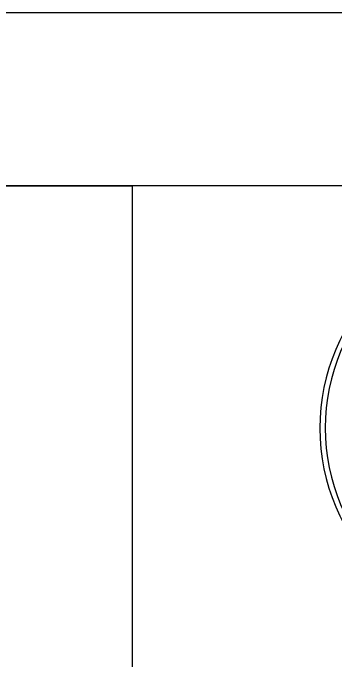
# Model space of a CAD drawing. Header units: inches. Extents: x -172 to 397, y -177 to 127.
# Drawn here: x 125.86 to 131.43, y 116.24 to 127.46 of the extents above; entities that cross this region are included whole.
import ezdxf

# ---------------------------------------------------------------- set-up
doc = ezdxf.new("R2010")
doc.units = ezdxf.units.IN
doc.header["$MEASUREMENT"] = 0
doc.linetypes.add('SolidLine', pattern=[0])

# ---------------------------------------------------------------- blocks, each defined once
blk = doc.blocks.new('headdd')
at = {"color": 1}
blk.add_lwpolyline([(545.7548, 534.349), (545.7548, 478.949), (554.7548, 478.949), (554.7548, 534.349)], close=True, dxfattribs=at)
at = {"color": 4}
for centre, major_axis in [((550.2548, 531.549), (1.6499, 1.6499)), ((550.2565, 531.5512), (1.6072, 1.6072))]:
    blk.add_ellipse(centre, major_axis=major_axis, ratio=1, start_param=5.497787, end_param=11.780972, dxfattribs=at)

msp = doc.modelspace()

# ---------------------------------------------------------------- linework, layer by layer
at = {"color": 0}
msp.add_lwpolyline([(18.271, 38.364), (144.421, 38.364), (144.421, 127.463), (18.271, 127.463)], close=True, dxfattribs=at)
at = {"color": 1}
for points in [[(20.978, 41.364), (141.421, 41.364), (141.421, 124.463), (20.978, 124.463)], [(20.978, 124.463), (127.921, 124.463), (127.921, 41.364), (20.978, 41.364)], [(20.978, 124.463), (127.921, 124.463), (127.921, 41.364), (20.978, 41.364)]]:
    msp.add_lwpolyline(points, close=True, dxfattribs=at)

# ---------------------------------------------------------------- block references
at = {"color": 2, "linetype": 'SolidLine', "lineweight": 0, "xscale": 1.499996394110936, "yscale": 1.499996394110936, "zscale": 1.499996394110936}
msp.add_blockref('headdd', (-690.709, -677.058), dxfattribs=at)

doc.saveas('drawing.dxf')
